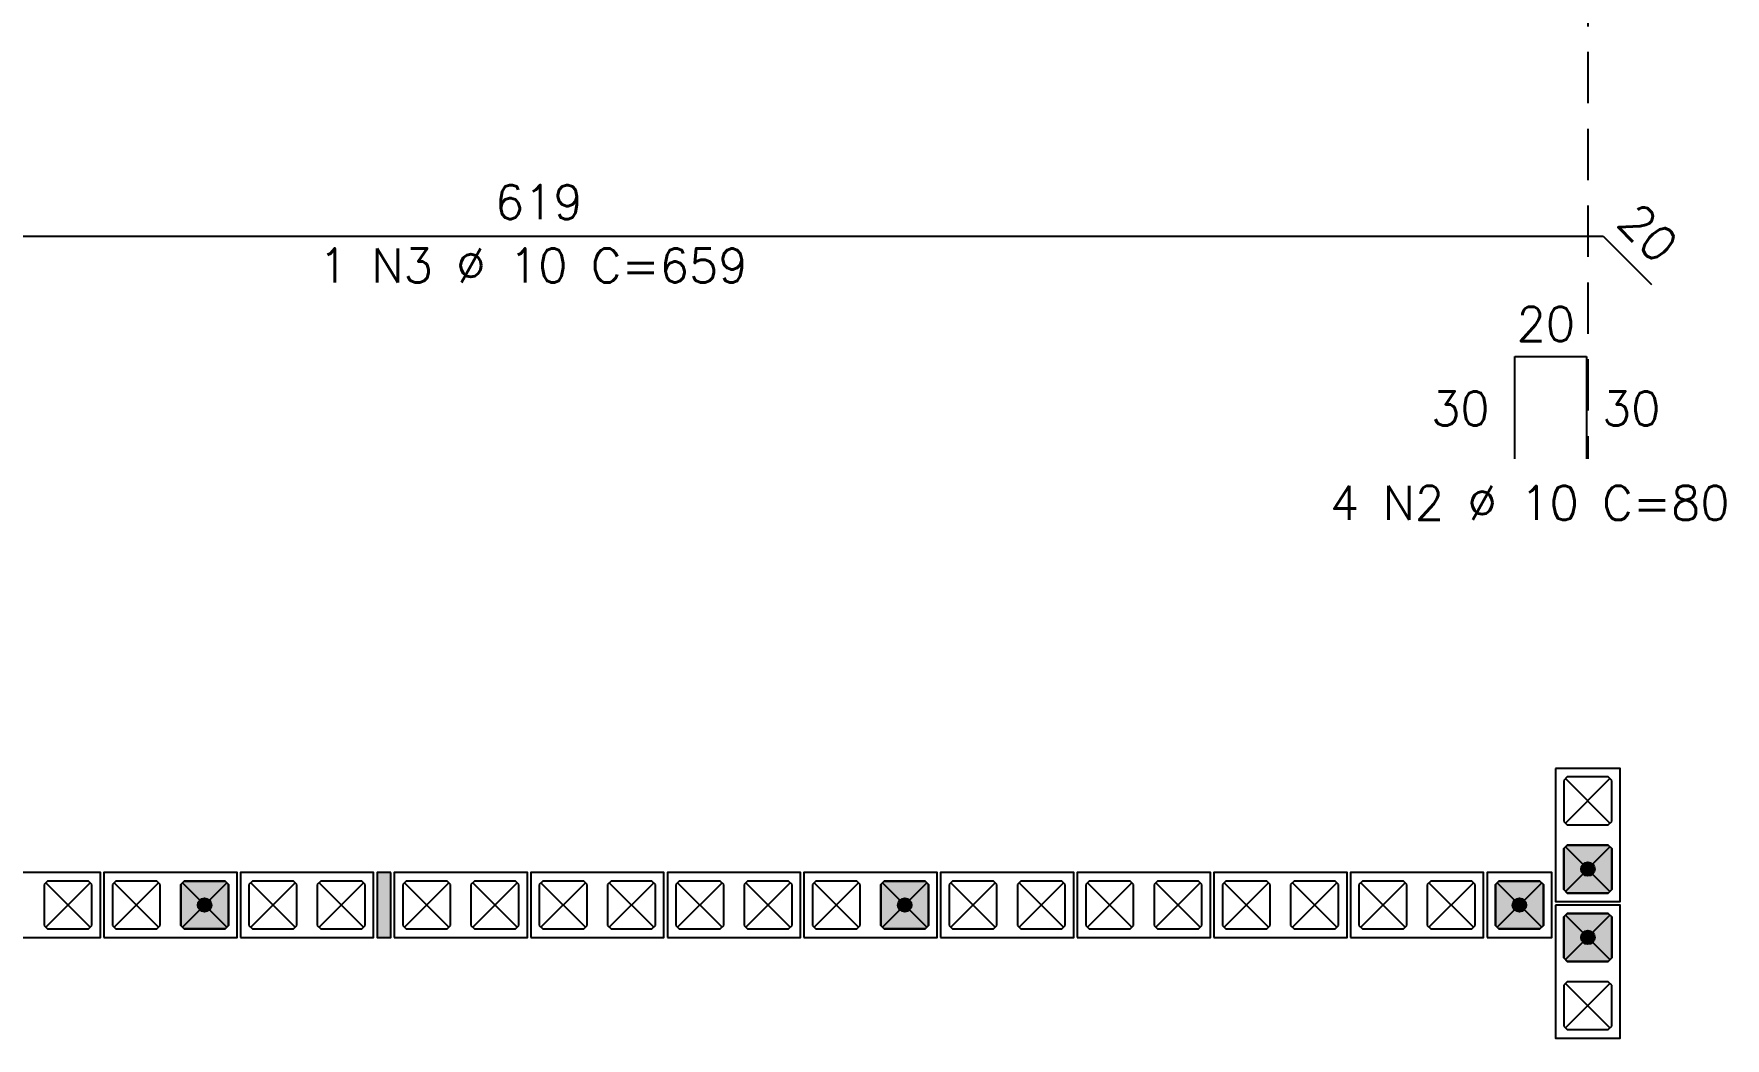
# Model space of a CAD drawing. Extents: x -1.9 to 86, y -1.5 to 61.
# Drawn here: x 24.15 to 34.06, y 25.37 to 31.25 of the extents above; entities that cross this region are included whole.
import ezdxf

# ---------------------------------------------------------------- set-up
doc = ezdxf.new("R2010")
doc.units = 0
doc.header["$MEASUREMENT"] = 0
doc.linetypes.add('ESTILO_TQS_0001', pattern=[0.45, 0.3, -0.15])
for name, color, linetype in [('PENA_01', 1, 'CONTINUOUS'), ('PENA_02', 2, 'CONTINUOUS'), ('PENA_03', 3, 'CONTINUOUS'), ('PENA_05', 5, 'CONTINUOUS'), ('PENA_11', 252, 'CONTINUOUS'), ('PENA_25', 210, 'CONTINUOUS')]:
    doc.layers.add(name, color=color, linetype=linetype)
doc.styles.get("Standard").update_dxf_attribs({"font": 'ROMANS.SHX'})

msp = doc.modelspace()

# ---------------------------------------------------------------- linework, layer by layer
at = {"layer": 'PENA_01', "linetype": 'ESTILO_TQS_0001'}
msp.add_line((33.252627, 31.597048), (33.252627, 28.763954), dxfattribs=at)
at = {"layer": 'PENA_01', "linetype": 'Continuous'}
for p, q in [((33.382627, 26.890726), (33.122627, 26.630726)), ((33.382627, 26.630726), (33.122627, 26.890726)), ((33.382627, 26.230726), (33.122627, 26.490726)), ((33.382627, 26.490726), (33.122627, 26.230726)), ((24.482627, 26.280726), (24.222627, 26.020726)), ((24.222627, 26.280726), (24.482627, 26.020726)), ((24.622627, 26.280726), (24.882627, 26.020726)), ((24.882627, 26.280726), (24.622627, 26.020726)), ((25.282627, 26.280726), (25.022627, 26.020726)), ((25.022627, 26.280726), (25.282627, 26.020726)), ((25.422627, 26.280726), (25.682627, 26.020726)), ((25.682627, 26.280726), (25.422627, 26.020726)), ((26.082627, 26.280726), (25.822627, 26.020726)), ((25.822627, 26.280726), (26.082627, 26.020726)), ((26.322627, 26.280726), (26.582627, 26.020726)), ((26.582627, 26.280726), (26.322627, 26.020726)), ((26.982627, 26.280726), (26.722627, 26.020726)), ((26.722627, 26.280726), (26.982627, 26.020726)), ((27.122627, 26.280726), (27.382627, 26.020726)), ((27.382627, 26.280726), (27.122627, 26.020726)), ((27.782627, 26.280726), (27.522627, 26.020726)), ((27.522627, 26.280726), (27.782627, 26.020726)), ((27.922627, 26.280726), (28.182627, 26.020726)), ((28.182627, 26.280726), (27.922627, 26.020726)), ((28.582627, 26.280726), (28.322627, 26.020726)), ((28.322627, 26.280726), (28.582627, 26.020726)), ((28.722627, 26.280726), (28.982627, 26.020726)), ((28.982627, 26.280726), (28.722627, 26.020726)), ((29.382627, 26.280726), (29.122627, 26.020726)), ((29.122627, 26.280726), (29.382627, 26.020726)), ((29.522627, 26.280726), (29.782627, 26.020726)), ((29.782627, 26.280726), (29.522627, 26.020726)), ((30.182627, 26.280726), (29.922627, 26.020726)), ((29.922627, 26.280726), (30.182627, 26.020726)), ((30.322627, 26.280726), (30.582627, 26.020726)), ((30.582627, 26.280726), (30.322627, 26.020726)), ((30.982627, 26.280726), (30.722627, 26.020726)), ((30.722627, 26.280726), (30.982627, 26.020726)), ((31.122627, 26.280726), (31.382627, 26.020726)), ((31.382627, 26.280726), (31.122627, 26.020726)), ((31.782627, 26.280726), (31.522627, 26.020726)), ((31.522627, 26.280726), (31.782627, 26.020726)), ((31.922627, 26.280726), (32.182627, 26.020726)), ((32.182627, 26.280726), (31.922627, 26.020726)), ((32.582627, 26.280726), (32.322627, 26.020726)), ((32.322627, 26.280726), (32.582627, 26.020726)), ((32.722627, 26.280726), (32.982627, 26.020726)), ((32.982627, 26.280726), (32.722627, 26.020726)), ((33.382627, 26.090726), (33.122627, 25.830726)), ((33.382627, 25.830726), (33.122627, 26.090726)), ((33.382627, 25.430726), (33.122627, 25.690726)), ((33.382627, 25.690726), (33.122627, 25.430726))]:
    msp.add_line(p, q, dxfattribs=at)
at = {"layer": 'PENA_02', "linetype": 'Continuous'}
for points in [[(33.062627, 26.950726), (33.062627, 26.170726), (33.442627, 26.170726), (33.442627, 26.950726), (33.062627, 26.950726)], [(23.762627, 25.960726), (24.542627, 25.960726), (24.542627, 26.340726), (23.762627, 26.340726), (23.762627, 25.960726)], [(24.562627, 25.960726), (25.342627, 25.960726), (25.342627, 26.340726), (24.562627, 26.340726), (24.562627, 25.960726)], [(25.362627, 25.960726), (26.142627, 25.960726), (26.142627, 26.340726), (25.362627, 26.340726), (25.362627, 25.960726)], [(26.242627, 26.340726), (26.162627, 26.340726), (26.162627, 25.960726), (26.242627, 25.960726), (26.242627, 26.340726)], [(26.262627, 25.960726), (27.042627, 25.960726), (27.042627, 26.340726), (26.262627, 26.340726), (26.262627, 25.960726)], [(27.062627, 25.960726), (27.842627, 25.960726), (27.842627, 26.340726), (27.062627, 26.340726), (27.062627, 25.960726)], [(27.862627, 25.960726), (28.642627, 25.960726), (28.642627, 26.340726), (27.862627, 26.340726), (27.862627, 25.960726)], [(28.662627, 25.960726), (29.442627, 25.960726), (29.442627, 26.340726), (28.662627, 26.340726), (28.662627, 25.960726)], [(29.462627, 25.960726), (30.242627, 25.960726), (30.242627, 26.340726), (29.462627, 26.340726), (29.462627, 25.960726)], [(30.262627, 25.960726), (31.042627, 25.960726), (31.042627, 26.340726), (30.262627, 26.340726), (30.262627, 25.960726)], [(31.062627, 25.960726), (31.842627, 25.960726), (31.842627, 26.340726), (31.062627, 26.340726), (31.062627, 25.960726)], [(31.862627, 25.960726), (32.642627, 25.960726), (32.642627, 26.340726), (31.862627, 26.340726), (31.862627, 25.960726)], [(32.662627, 25.960726), (33.042627, 25.960726), (33.042627, 26.340726), (32.662627, 26.340726), (32.662627, 25.960726)], [(33.062627, 26.150726), (33.062627, 25.370726), (33.442627, 25.370726), (33.442627, 26.150726), (33.062627, 26.150726)]]:
    msp.add_lwpolyline(points, dxfattribs=at)
at = {"layer": 'PENA_02', "linetype": 'ESTILO_TQS_0001'}
for points in [[(33.132627, 26.900726), (33.112627, 26.880726), (33.112627, 26.640726), (33.132627, 26.620726), (33.372627, 26.620726), (33.392627, 26.640726), (33.392627, 26.880726), (33.372627, 26.900726), (33.132627, 26.900726)], [(33.132627, 26.500726), (33.112627, 26.480726), (33.112627, 26.240726), (33.132627, 26.220726), (33.372627, 26.220726), (33.392627, 26.240726), (33.392627, 26.480726), (33.372627, 26.500726), (33.132627, 26.500726)], [(24.212627, 26.030726), (24.232627, 26.010726), (24.472627, 26.010726), (24.492627, 26.030726), (24.492627, 26.270726), (24.472627, 26.290726), (24.232627, 26.290726), (24.212627, 26.270726), (24.212627, 26.030726)], [(24.612627, 26.030726), (24.632627, 26.010726), (24.872627, 26.010726), (24.892627, 26.030726), (24.892627, 26.270726), (24.872627, 26.290726), (24.632627, 26.290726), (24.612627, 26.270726), (24.612627, 26.030726)], [(25.012627, 26.030726), (25.032627, 26.010726), (25.272627, 26.010726), (25.292627, 26.030726), (25.292627, 26.270726), (25.272627, 26.290726), (25.032627, 26.290726), (25.012627, 26.270726), (25.012627, 26.030726)], [(25.412627, 26.030726), (25.432627, 26.010726), (25.672627, 26.010726), (25.692627, 26.030726), (25.692627, 26.270726), (25.672627, 26.290726), (25.432627, 26.290726), (25.412627, 26.270726), (25.412627, 26.030726)], [(25.812627, 26.030726), (25.832627, 26.010726), (26.072627, 26.010726), (26.092627, 26.030726), (26.092627, 26.270726), (26.072627, 26.290726), (25.832627, 26.290726), (25.812627, 26.270726), (25.812627, 26.030726)], [(26.312627, 26.030726), (26.332627, 26.010726), (26.572627, 26.010726), (26.592627, 26.030726), (26.592627, 26.270726), (26.572627, 26.290726), (26.332627, 26.290726), (26.312627, 26.270726), (26.312627, 26.030726)], [(26.712627, 26.030726), (26.732627, 26.010726), (26.972627, 26.010726), (26.992627, 26.030726), (26.992627, 26.270726), (26.972627, 26.290726), (26.732627, 26.290726), (26.712627, 26.270726), (26.712627, 26.030726)], [(27.112627, 26.030726), (27.132627, 26.010726), (27.372627, 26.010726), (27.392627, 26.030726), (27.392627, 26.270726), (27.372627, 26.290726), (27.132627, 26.290726), (27.112627, 26.270726), (27.112627, 26.030726)], [(27.512627, 26.030726), (27.532627, 26.010726), (27.772627, 26.010726), (27.792627, 26.030726), (27.792627, 26.270726), (27.772627, 26.290726), (27.532627, 26.290726), (27.512627, 26.270726), (27.512627, 26.030726)], [(27.912627, 26.030726), (27.932627, 26.010726), (28.172627, 26.010726), (28.192627, 26.030726), (28.192627, 26.270726), (28.172627, 26.290726), (27.932627, 26.290726), (27.912627, 26.270726), (27.912627, 26.030726)], [(28.312627, 26.030726), (28.332627, 26.010726), (28.572627, 26.010726), (28.592627, 26.030726), (28.592627, 26.270726), (28.572627, 26.290726), (28.332627, 26.290726), (28.312627, 26.270726), (28.312627, 26.030726)], [(28.712627, 26.030726), (28.732627, 26.010726), (28.972627, 26.010726), (28.992627, 26.030726), (28.992627, 26.270726), (28.972627, 26.290726), (28.732627, 26.290726), (28.712627, 26.270726), (28.712627, 26.030726)], [(29.112627, 26.030726), (29.132627, 26.010726), (29.372627, 26.010726), (29.392627, 26.030726), (29.392627, 26.270726), (29.372627, 26.290726), (29.132627, 26.290726), (29.112627, 26.270726), (29.112627, 26.030726)], [(29.512627, 26.030726), (29.532627, 26.010726), (29.772627, 26.010726), (29.792627, 26.030726), (29.792627, 26.270726), (29.772627, 26.290726), (29.532627, 26.290726), (29.512627, 26.270726), (29.512627, 26.030726)], [(29.912627, 26.030726), (29.932627, 26.010726), (30.172627, 26.010726), (30.192627, 26.030726), (30.192627, 26.270726), (30.172627, 26.290726), (29.932627, 26.290726), (29.912627, 26.270726), (29.912627, 26.030726)], [(30.312627, 26.030726), (30.332627, 26.010726), (30.572627, 26.010726), (30.592627, 26.030726), (30.592627, 26.270726), (30.572627, 26.290726), (30.332627, 26.290726), (30.312627, 26.270726), (30.312627, 26.030726)], [(30.712627, 26.030726), (30.732627, 26.010726), (30.972627, 26.010726), (30.992627, 26.030726), (30.992627, 26.270726), (30.972627, 26.290726), (30.732627, 26.290726), (30.712627, 26.270726), (30.712627, 26.030726)], [(31.112627, 26.030726), (31.132627, 26.010726), (31.372627, 26.010726), (31.392627, 26.030726), (31.392627, 26.270726), (31.372627, 26.290726), (31.132627, 26.290726), (31.112627, 26.270726), (31.112627, 26.030726)], [(31.512627, 26.030726), (31.532627, 26.010726), (31.772627, 26.010726), (31.792627, 26.030726), (31.792627, 26.270726), (31.772627, 26.290726), (31.532627, 26.290726), (31.512627, 26.270726), (31.512627, 26.030726)], [(31.912627, 26.030726), (31.932627, 26.010726), (32.172627, 26.010726), (32.192627, 26.030726), (32.192627, 26.270726), (32.172627, 26.290726), (31.932627, 26.290726), (31.912627, 26.270726), (31.912627, 26.030726)], [(32.312627, 26.030726), (32.332627, 26.010726), (32.572627, 26.010726), (32.592627, 26.030726), (32.592627, 26.270726), (32.572627, 26.290726), (32.332627, 26.290726), (32.312627, 26.270726), (32.312627, 26.030726)], [(32.712627, 26.030726), (32.732627, 26.010726), (32.972627, 26.010726), (32.992627, 26.030726), (32.992627, 26.270726), (32.972627, 26.290726), (32.732627, 26.290726), (32.712627, 26.270726), (32.712627, 26.030726)], [(33.132627, 26.100726), (33.112627, 26.080726), (33.112627, 25.840726), (33.132627, 25.820726), (33.372627, 25.820726), (33.392627, 25.840726), (33.392627, 26.080726), (33.372627, 26.100726), (33.132627, 26.100726)], [(33.132627, 25.700726), (33.112627, 25.680726), (33.112627, 25.440726), (33.132627, 25.420726), (33.372627, 25.420726), (33.392627, 25.440726), (33.392627, 25.680726), (33.372627, 25.700726), (33.132627, 25.700726)]]:
    msp.add_lwpolyline(points, dxfattribs=at)
at = {"layer": 'PENA_03', "linetype": 'Continuous'}
for points in [[(33.372898, 26.500726), (33.392898, 26.480726), (33.392898, 26.240726), (33.372898, 26.220726), (33.132898, 26.220726), (33.112898, 26.240726), (33.112898, 26.480726), (33.132898, 26.500726), (33.372898, 26.500726)], [(25.272627, 26.290726), (25.292627, 26.270726), (25.292627, 26.030726), (25.272627, 26.010726), (25.032627, 26.010726), (25.012627, 26.030726), (25.012627, 26.270726), (25.032627, 26.290726), (25.272627, 26.290726)], [(29.372627, 26.290726), (29.392627, 26.270726), (29.392627, 26.030726), (29.372627, 26.010726), (29.132627, 26.010726), (29.112627, 26.030726), (29.112627, 26.270726), (29.132627, 26.290726), (29.372627, 26.290726)], [(32.972627, 26.290726), (32.992627, 26.270726), (32.992627, 26.030726), (32.972627, 26.010726), (32.732627, 26.010726), (32.712627, 26.030726), (32.712627, 26.270726), (32.732627, 26.290726), (32.972627, 26.290726)], [(33.372898, 26.100726), (33.392898, 26.080726), (33.392898, 25.840726), (33.372898, 25.820726), (33.132898, 25.820726), (33.112898, 25.840726), (33.112898, 26.080726), (33.132898, 26.100726), (33.372898, 26.100726)]]:
    msp.add_lwpolyline(points, dxfattribs=at)
for centre in [(33.252898, 26.360726), (25.152627, 26.150726), (29.252627, 26.150726), (32.852627, 26.150726), (33.252898, 25.960726)]:
    msp.add_circle(centre, 0.04, dxfattribs=at)
for points in [[(33.292898, 26.360726), (33.232898, 26.395367), (33.21531, 26.374406)], [(33.292898, 26.360726), (33.21531, 26.374406), (33.21531, 26.347045)], [(33.292898, 26.360726), (33.21531, 26.347045), (33.232898, 26.326084)], [(33.292898, 26.360726), (33.259844, 26.400118), (33.232898, 26.395367)], [(33.292898, 26.360726), (33.232898, 26.326084), (33.259844, 26.321333)], [(33.292898, 26.360726), (33.28354, 26.386437), (33.259844, 26.400118)], [(33.292898, 26.360726), (33.259844, 26.321333), (33.28354, 26.335014)], [(33.292898, 26.360726), (33.28354, 26.335014), (33.292898, 26.360726)], [(25.192627, 26.150726), (25.132627, 26.185367), (25.115039, 26.164406)], [(25.192627, 26.150726), (25.115039, 26.164406), (25.115039, 26.137045)], [(25.192627, 26.150726), (25.115039, 26.137045), (25.132627, 26.116084)], [(25.192627, 26.150726), (25.159573, 26.190118), (25.132627, 26.185367)], [(25.192627, 26.150726), (25.132627, 26.116084), (25.159573, 26.111333)], [(25.192627, 26.150726), (25.183269, 26.176437), (25.159573, 26.190118)], [(25.192627, 26.150726), (25.159573, 26.111333), (25.183269, 26.125014)], [(25.192627, 26.150726), (25.183269, 26.125014), (25.192627, 26.150726)], [(29.292627, 26.150726), (29.232627, 26.185367), (29.215039, 26.164406)], [(29.292627, 26.150726), (29.215039, 26.164406), (29.215039, 26.137045)], [(29.292627, 26.150726), (29.215039, 26.137045), (29.232627, 26.116084)], [(29.292627, 26.150726), (29.259573, 26.190118), (29.232627, 26.185367)], [(29.292627, 26.150726), (29.232627, 26.116084), (29.259573, 26.111333)], [(29.292627, 26.150726), (29.283269, 26.176437), (29.259573, 26.190118)], [(29.292627, 26.150726), (29.259573, 26.111333), (29.283269, 26.125014)], [(29.292627, 26.150726), (29.283269, 26.125014), (29.292627, 26.150726)], [(32.892627, 26.150726), (32.832627, 26.185367), (32.815039, 26.164406)], [(32.892627, 26.150726), (32.815039, 26.164406), (32.815039, 26.137045)], [(32.892627, 26.150726), (32.815039, 26.137045), (32.832627, 26.116084)], [(32.892627, 26.150726), (32.859573, 26.190118), (32.832627, 26.185367)], [(32.892627, 26.150726), (32.832627, 26.116084), (32.859573, 26.111333)], [(32.892627, 26.150726), (32.883269, 26.176437), (32.859573, 26.190118)], [(32.892627, 26.150726), (32.859573, 26.111333), (32.883269, 26.125014)], [(32.892627, 26.150726), (32.883269, 26.125014), (32.892627, 26.150726)], [(33.292898, 25.960726), (33.232898, 25.995367), (33.21531, 25.974406)], [(33.292898, 25.960726), (33.21531, 25.974406), (33.21531, 25.947045)], [(33.292898, 25.960726), (33.21531, 25.947045), (33.232898, 25.926084)], [(33.292898, 25.960726), (33.259844, 26.000118), (33.232898, 25.995367)], [(33.292898, 25.960726), (33.232898, 25.926084), (33.259844, 25.921333)], [(33.292898, 25.960726), (33.28354, 25.986437), (33.259844, 26.000118)], [(33.292898, 25.960726), (33.259844, 25.921333), (33.28354, 25.935014)], [(33.292898, 25.960726), (33.28354, 25.935014), (33.292898, 25.960726)]]:
    msp.add_solid(points, dxfattribs=at)
at = {"layer": 'PENA_05', "linetype": 'Continuous'}
for p, q in [((20.962627, 30.067669), (33.342627, 30.067669)), ((33.342627, 30.067669), (33.62547, 29.784826)), ((32.825274, 28.763954), (32.825274, 29.363954)), ((32.825274, 29.363954), (33.245274, 29.363954)), ((33.245274, 29.363954), (33.245274, 28.763954))]:
    msp.add_line(p, q, dxfattribs=at)
at = {"layer": 'PENA_11', "linetype": 'Continuous'}
for points in [[(33.372898, 26.500726), (33.132898, 26.220726), (33.112898, 26.240726)], [(33.372898, 26.500726), (33.112898, 26.240726), (33.112898, 26.480726)], [(33.372898, 26.500726), (33.112898, 26.480726), (33.132898, 26.500726)], [(33.372898, 26.500726), (33.372898, 26.220726), (33.132898, 26.220726)], [(33.372898, 26.500726), (33.132898, 26.500726), (33.372898, 26.500726)], [(33.372898, 26.500726), (33.392898, 26.480726), (33.392898, 26.240726)], [(33.372898, 26.500726), (33.392898, 26.240726), (33.372898, 26.220726)], [(25.272627, 26.290726), (25.032627, 26.010726), (25.012627, 26.030726)], [(25.272627, 26.290726), (25.012627, 26.030726), (25.012627, 26.270726)], [(25.272627, 26.290726), (25.012627, 26.270726), (25.032627, 26.290726)], [(25.272627, 26.290726), (25.272627, 26.010726), (25.032627, 26.010726)], [(25.272627, 26.290726), (25.032627, 26.290726), (25.272627, 26.290726)], [(25.272627, 26.290726), (25.292627, 26.270726), (25.292627, 26.030726)], [(25.272627, 26.290726), (25.292627, 26.030726), (25.272627, 26.010726)], [(29.372627, 26.290726), (29.132627, 26.010726), (29.112627, 26.030726)], [(29.372627, 26.290726), (29.112627, 26.030726), (29.112627, 26.270726)], [(29.372627, 26.290726), (29.112627, 26.270726), (29.132627, 26.290726)], [(29.372627, 26.290726), (29.372627, 26.010726), (29.132627, 26.010726)], [(29.372627, 26.290726), (29.132627, 26.290726), (29.372627, 26.290726)], [(29.372627, 26.290726), (29.392627, 26.270726), (29.392627, 26.030726)], [(29.372627, 26.290726), (29.392627, 26.030726), (29.372627, 26.010726)], [(32.972627, 26.290726), (32.732627, 26.010726), (32.712627, 26.030726)], [(32.972627, 26.290726), (32.712627, 26.030726), (32.712627, 26.270726)], [(32.972627, 26.290726), (32.712627, 26.270726), (32.732627, 26.290726)], [(32.972627, 26.290726), (32.972627, 26.010726), (32.732627, 26.010726)], [(32.972627, 26.290726), (32.732627, 26.290726), (32.972627, 26.290726)], [(32.972627, 26.290726), (32.992627, 26.270726), (32.992627, 26.030726)], [(32.972627, 26.290726), (32.992627, 26.030726), (32.972627, 26.010726)], [(33.372898, 26.100726), (33.132898, 25.820726), (33.112898, 25.840726)], [(33.372898, 26.100726), (33.112898, 25.840726), (33.112898, 26.080726)], [(33.372898, 26.100726), (33.112898, 26.080726), (33.132898, 26.100726)], [(33.372898, 26.100726), (33.372898, 25.820726), (33.132898, 25.820726)], [(33.372898, 26.100726), (33.132898, 26.100726), (33.372898, 26.100726)], [(33.372898, 26.100726), (33.392898, 26.080726), (33.392898, 25.840726)], [(33.372898, 26.100726), (33.392898, 25.840726), (33.372898, 25.820726)]]:
    msp.add_solid(points, dxfattribs=at)
at = {"layer": 'PENA_25', "linetype": 'Continuous'}
msp.add_lwpolyline([(26.242627, 26.340726), (26.162627, 26.340726), (26.162627, 25.960726), (26.242627, 25.960726), (26.242627, 26.340726)], dxfattribs=at)
for points in [[(26.242627, 26.340726), (26.162627, 26.340726), (26.162627, 25.960726)], [(26.242627, 26.340726), (26.162627, 25.960726), (26.242627, 25.960726)], [(26.242627, 26.340726), (26.242627, 25.960726), (26.242627, 26.340726)]]:
    msp.add_solid(points, dxfattribs=at)

# ---------------------------------------------------------------- texts
at = {"layer": 'PENA_03', "linetype": 'Continuous'}
for s, p in [('619', (26.852627, 30.167669)), ('1 N3 %%c 10 C=659', (25.82076, 29.796062)), ('20', (32.835274, 29.453954)), ('30', (32.335274, 28.958954)), ('30', (33.335274, 28.958954)), ('4 N2 %%c 10 C=80', (31.742852, 28.405808))]:
    msp.add_text(s, height=0.2, dxfattribs=at).set_placement(p)
msp.add_text('20', height=0.2, rotation=315, dxfattribs=at).set_placement((33.413337, 30.13838))

doc.saveas('drawing.dxf')
